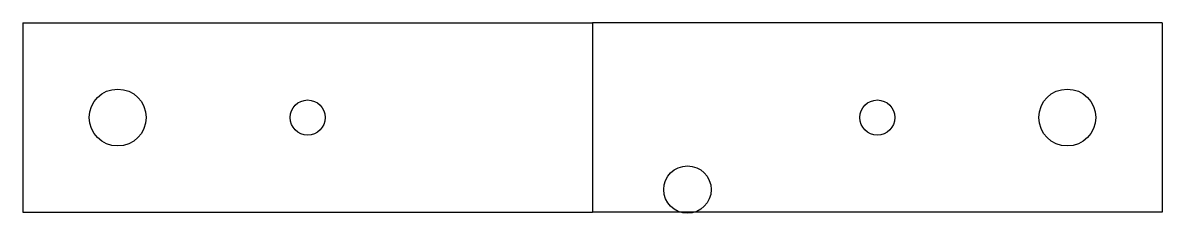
# Model space of a CAD drawing. Extents: x -3 to 3, y -0.51 to 0.5.
import ezdxf

# ---------------------------------------------------------------- set-up
doc = ezdxf.new("R2010")
doc.units = 0
doc.header["$MEASUREMENT"] = 0
doc.layers.add('MODELSKETCH_VISIBLE', color=7, linetype='CONTINUOUS')

msp = doc.modelspace()

# ---------------------------------------------------------------- linework, layer by layer
at = {"layer": 'MODELSKETCH_VISIBLE'}
for p, q in [((-3, 0.5), (0, 0.5)), ((-3, 0.5), (-3, -0.5)), ((0, 0.5), (0, -0.5)), ((3, 0.5), (0, 0.5)), ((3, 0.5), (3, -0.5)), ((-3, -0.5), (0, -0.5)), ((3, -0.5), (0, -0.5))]:
    msp.add_line(p, q, dxfattribs=at)
for centre, radius in [((-2.5, 0), 0.15), ((2.5, 0), 0.15), ((-1.5, 0), 0.0925), ((1.5, 0), 0.0925), ((0.5, -0.38), 0.125)]:
    msp.add_circle(centre, radius, dxfattribs=at)

doc.saveas('drawing.dxf')
